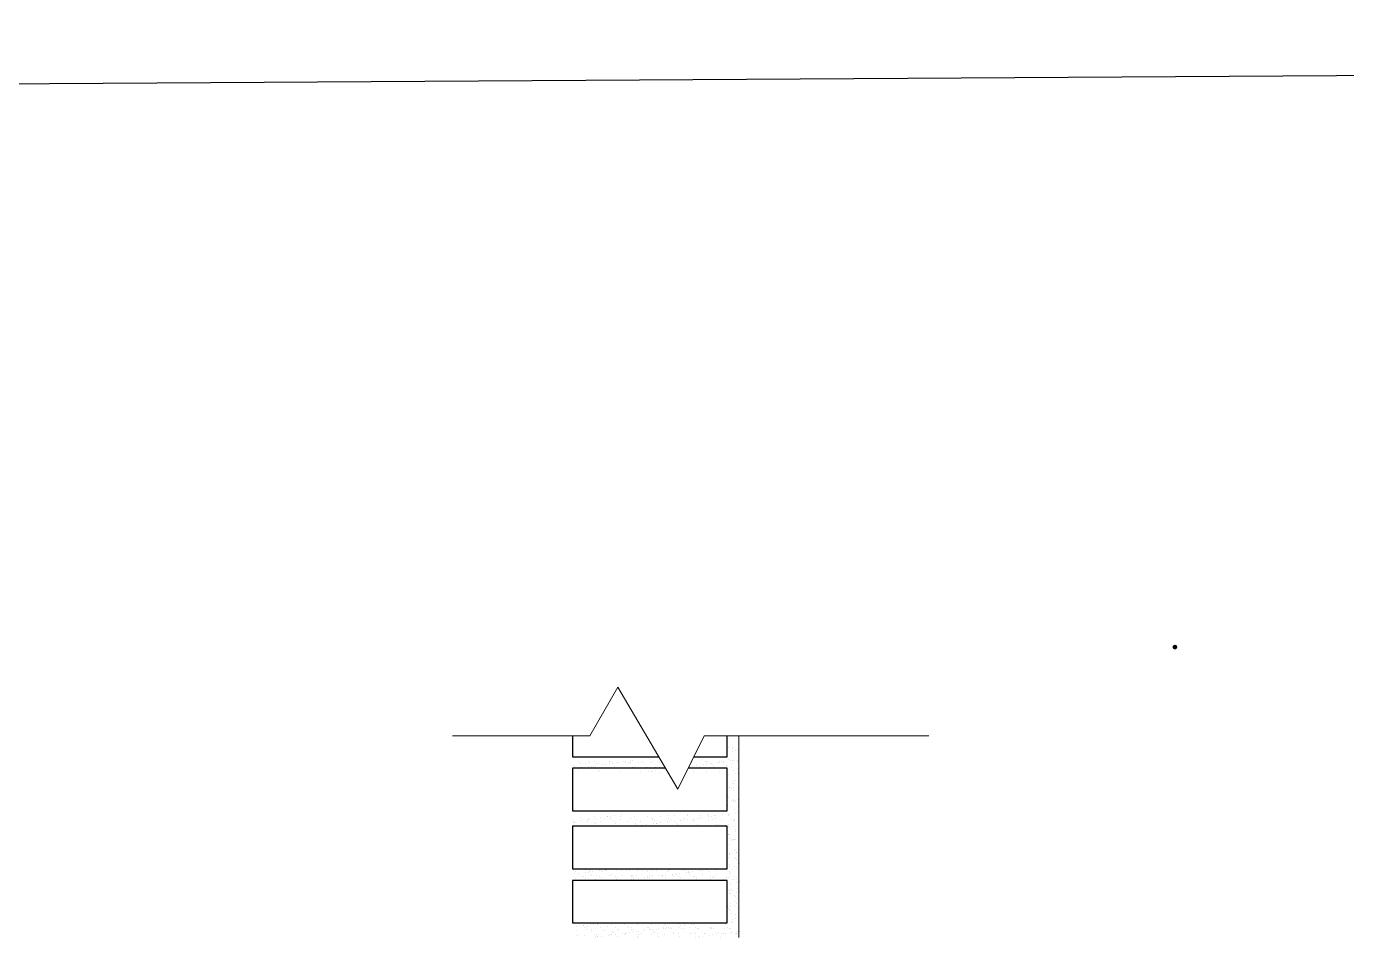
# Model space of a CAD drawing. Header units: millimetres. Extents: x 167 to 343, y -139 to 78.
# Drawn here: x 261.118 to 262.824, y -72.618 to -71.44 of the extents above; entities that cross this region are included whole.
import ezdxf

# ---------------------------------------------------------------- set-up
doc = ezdxf.new("R2010")
doc.units = ezdxf.units.MM
doc.header["$LTSCALE"] = 0.1
doc.header["$MEASUREMENT"] = 0
doc.layers.add('00-COTAS', color=1, linetype='Continuous', lineweight=9)
for name, color, linetype in [('armadura', 10, 'Continuous'), ('AUXILIAR', 1, 'Continuous'), ('hach', 1, 'Continuous')]:
    doc.layers.add(name, color=color, linetype=linetype)

msp = doc.modelspace()

# ---------------------------------------------------------------- hatches: boundary and pattern name
at = {"layer": 'armadura'}
msp.add_hatch(color=256, dxfattribs=at).paths.add_polyline_path([(262.5989, -72.2422, 1), (262.6049, -72.2422, 1)])

# ---------------------------------------------------------------- linework, layer by layer
at = {"color": 1}
for p, q in [((261.8233, -72.3568), (261.8233, -72.384)), ((262.0233, -72.384), (262.0233, -72.3568)), ((261.8233, -72.384), (261.9349, -72.384)), ((261.9802, -72.384), (262.0233, -72.384)), ((262.0233, -72.529), (262.0233, -72.4905))]:
    msp.add_line(p, q, dxfattribs=at)
msp.add_lwpolyline([(259.761, -71.522), (272.997, -71.4395), (272.997, -75.4256), (259.761, -75.5081)], close=True)
for points in [[(261.9437, -72.399), (261.8233, -72.399), (261.8233, -72.454), (262.0233, -72.454)], [(262.0233, -72.454), (262.0233, -72.399), (261.9728, -72.399)], [(262.0233, -72.529), (262.0233, -72.474), (261.8233, -72.474), (261.8233, -72.529), (262.0233, -72.529)], [(261.8233, -72.4905), (261.8233, -72.529), (262.0233, -72.529)], [(262.0233, -72.599), (262.0233, -72.544), (261.8233, -72.544), (261.8233, -72.599), (262.0233, -72.599)]]:
    msp.add_lwpolyline(points, dxfattribs=at)
at = {"layer": '00-COTAS'}
msp.add_line((262.0382, -72.6178), (262.0382, -72.3568), dxfattribs=at)
at = {"layer": 'AUXILIAR', "color": 6, "lineweight": 18}
msp.add_lwpolyline([(261.6683, -72.3568), (261.8458, -72.3568), (261.882, -72.2939), (261.9596, -72.4259), (261.9936, -72.3568), (262.2839, -72.3568)], dxfattribs=at)
at = {"layer": 'hach', "linetype": 'Continuous'}
for p, q in [((262.0254, -72.3727), (262.0254, -72.3727)), ((262.0307, -72.372), (262.0307, -72.372)), ((262.0307, -72.3736), (262.0307, -72.3736)), ((262.0335, -72.3754), (262.0335, -72.3754)), ((262.0364, -72.3749), (262.0364, -72.3749)), ((262.0383, -72.3705), (262.0383, -72.3705)), ((261.8308, -72.3905), (261.8308, -72.3905)), ((261.8335, -72.3923), (261.8335, -72.3923)), ((261.8404, -72.3922), (261.8404, -72.3922)), ((261.8439, -72.39), (261.8439, -72.39)), ((261.8452, -72.3912), (261.8452, -72.3912)), ((261.8513, -72.3905), (261.8513, -72.3905)), ((261.8541, -72.3922), (261.8541, -72.3922)), ((261.8572, -72.3923), (261.8572, -72.3923)), ((261.8707, -72.3906), (261.8707, -72.3906)), ((261.8718, -72.3904), (261.8718, -72.3904)), ((261.8746, -72.3922), (261.8746, -72.3922)), ((261.875, -72.3916), (261.875, -72.3916)), ((261.88, -72.3919), (261.88, -72.3919)), ((261.8834, -72.3914), (261.8834, -72.3914)), ((261.8888, -72.3907), (261.8888, -72.3907)), ((261.8923, -72.3904), (261.8923, -72.3904)), ((261.8923, -72.3914), (261.8923, -72.3914)), ((261.8951, -72.3922), (261.8951, -72.3922)), ((261.8971, -72.3909), (261.8971, -72.3909)), ((261.8978, -72.3895), (261.8978, -72.3895)), ((261.8983, -72.392), (261.8983, -72.392)), ((261.9012, -72.3891), (261.9012, -72.3891)), ((261.9091, -72.3915), (261.9091, -72.3915)), ((261.9129, -72.3903), (261.9129, -72.3903)), ((261.9156, -72.3921), (261.9156, -72.3921)), ((261.9238, -72.3914), (261.9238, -72.3914)), ((261.9269, -72.3908), (261.9269, -72.3908)), ((261.9334, -72.3903), (261.9334, -72.3903)), ((261.9362, -72.3921), (261.9362, -72.3921)), ((261.9772, -72.392), (261.9772, -72.392)), ((261.9788, -72.3901), (261.9788, -72.3901)), ((261.995, -72.3902), (261.995, -72.3902)), ((261.9961, -72.3898), (261.9961, -72.3898)), ((261.9977, -72.392), (261.9977, -72.392)), ((262.0013, -72.393), (262.0013, -72.393)), ((262.0033, -72.3925), (262.0033, -72.3925)), ((262.0103, -72.3918), (262.0103, -72.3918)), ((262.0129, -72.3899), (262.0129, -72.3899)), ((262.0137, -72.3913), (262.0137, -72.3913)), ((262.0155, -72.3902), (262.0155, -72.3902)), ((262.0183, -72.3919), (262.0183, -72.3919)), ((262.0191, -72.3906), (262.0191, -72.3906)), ((262.0244, -72.3878), (262.0244, -72.3878)), ((262.028, -72.3894), (262.028, -72.3894)), ((262.0303, -72.3766), (262.0303, -72.3766)), ((262.0307, -72.3893), (262.0307, -72.3893)), ((262.0314, -72.389), (262.0314, -72.389)), ((262.036, -72.3901), (262.036, -72.3901)), ((262.0368, -72.3883), (262.0368, -72.3883)), ((261.8241, -72.3958), (261.8241, -72.3958)), ((261.8253, -72.3969), (261.8253, -72.3969)), ((261.8268, -72.3989), (261.8268, -72.3989)), ((261.8302, -72.3984), (261.8302, -72.3984)), ((261.8311, -72.4022), (261.8311, -72.4022)), ((261.8315, -72.399), (261.8315, -72.399)), ((261.8356, -72.3977), (261.8356, -72.3977)), ((261.8436, -72.3986), (261.8436, -72.3986)), ((261.8445, -72.3965), (261.8445, -72.3965)), ((261.848, -72.3961), (261.848, -72.3961)), ((261.8493, -72.3984), (261.8493, -72.3984)), ((261.8509, -72.3964), (261.8509, -72.3964)), ((261.8533, -72.3954), (261.8533, -72.3954)), ((261.8574, -72.4024), (261.8574, -72.4024)), ((261.8587, -72.4035), (261.8587, -72.4035)), ((261.8623, -72.3942), (261.8623, -72.3942)), ((261.8641, -72.3986), (261.8641, -72.3986)), ((261.8657, -72.3937), (261.8657, -72.3937)), ((261.8665, -72.3981), (261.8665, -72.3981)), ((261.8711, -72.393), (261.8711, -72.393)), ((261.8773, -72.3966), (261.8773, -72.3966)), ((261.8785, -72.3978), (261.8785, -72.3978)), ((261.8834, -72.3982), (261.8834, -72.3982)), ((261.8842, -72.403), (261.8842, -72.403)), ((261.8846, -72.3986), (261.8846, -72.3986)), ((261.9012, -72.3976), (261.9012, -72.3976)), ((261.904, -72.3972), (261.904, -72.3972)), ((261.9051, -72.3985), (261.9051, -72.3985)), ((261.9106, -72.4032), (261.9106, -72.4032)), ((261.9184, -72.3974), (261.9184, -72.3974)), ((261.9216, -72.4035), (261.9216, -72.4035)), ((261.925, -72.403), (261.925, -72.403)), ((261.9256, -72.3985), (261.9256, -72.3985)), ((261.9273, -72.4035), (261.9273, -72.4035)), ((261.9304, -72.3974), (261.9304, -72.3974)), ((261.9304, -72.4023), (261.9304, -72.4023)), ((261.9316, -72.3986), (261.9316, -72.3986)), ((261.9353, -72.3974), (261.9353, -72.3974)), ((261.9373, -72.4038), (261.9373, -72.4038)), ((261.9393, -72.4011), (261.9393, -72.4011)), ((261.9427, -72.4007), (261.9427, -72.4007)), ((261.9748, -72.3965), (261.9748, -72.3965)), ((261.9782, -72.396), (261.9782, -72.396)), ((261.9793, -72.4028), (261.9793, -72.4028)), ((261.9835, -72.3983), (261.9835, -72.3983)), ((261.9836, -72.3953), (261.9836, -72.3953)), ((261.9847, -72.3994), (261.9847, -72.3994)), ((261.9872, -72.3967), (261.9872, -72.3967)), ((261.9872, -72.3984), (261.9872, -72.3984)), ((261.9925, -72.3941), (261.9925, -72.3941)), ((261.996, -72.3937), (261.996, -72.3937)), ((261.9965, -72.4025), (261.9965, -72.4025)), ((262.0045, -72.3936), (262.0045, -72.3936)), ((262.005, -72.396), (262.005, -72.396)), ((262.0077, -72.3983), (262.0077, -72.3983)), ((262.0103, -72.3988), (262.0103, -72.3988)), ((262.0134, -72.4026), (262.0134, -72.4026)), ((262.0223, -72.3958), (262.0223, -72.3958)), ((262.0236, -72.4084), (262.0236, -72.4084)), ((262.0251, -72.4069), (262.0251, -72.4069)), ((262.0283, -72.3983), (262.0283, -72.3983)), ((262.0301, -72.3931), (262.0301, -72.3931)), ((262.0312, -72.402), (262.0312, -72.402)), ((262.0341, -72.4057), (262.0341, -72.4057)), ((262.0366, -72.3991), (262.0366, -72.3991)), ((262.0375, -72.4053), (262.0375, -72.4053)), ((262.0379, -72.4002), (262.0379, -72.4002)), ((262.0238, -72.4112), (262.0238, -72.4112)), ((262.0258, -72.4239), (262.0258, -72.4239)), ((262.0261, -72.4232), (262.0261, -72.4232)), ((262.0289, -72.4249), (262.0289, -72.4249)), ((262.0303, -72.4172), (262.0303, -72.4172)), ((262.0312, -72.4232), (262.0312, -72.4232)), ((262.0316, -72.4147), (262.0316, -72.4147)), ((262.0316, -72.4183), (262.0316, -72.4183)), ((262.0336, -72.4148), (262.0336, -72.4148)), ((262.0373, -72.4236), (262.0373, -72.4236)), ((262.0235, -72.4339), (262.0235, -72.4339)), ((262.024, -72.4354), (262.024, -72.4354)), ((262.0253, -72.4365), (262.0253, -72.4365)), ((262.0285, -72.4406), (262.0285, -72.4406)), ((262.031, -72.4418), (262.031, -72.4418)), ((262.0314, -72.4397), (262.0314, -72.4397)), ((262.0319, -72.4401), (262.0319, -72.4401)), ((262.032, -72.4274), (262.032, -72.4274)), ((262.0324, -72.4401), (262.0324, -72.4401)), ((262.0342, -72.4414), (262.0342, -72.4414)), ((262.0373, -72.4394), (262.0373, -72.4394)), ((261.8723, -72.4611), (261.8723, -72.4611)), ((261.8776, -72.4604), (261.8776, -72.4604)), ((261.8866, -72.4593), (261.8866, -72.4593)), ((261.9033, -72.4611), (261.9033, -72.4611)), ((261.9205, -72.4608), (261.9205, -72.4608)), ((261.9374, -72.4609), (261.9374, -72.4609)), ((261.946, -72.4596), (261.946, -72.4596)), ((261.9552, -72.4603), (261.9552, -72.4603)), ((261.9716, -72.4591), (261.9716, -72.4591)), ((261.9724, -72.4601), (261.9724, -72.4601)), ((261.9893, -72.4601), (261.9893, -72.4601)), ((261.9979, -72.4593), (261.9979, -72.4593)), ((261.9991, -72.4604), (261.9991, -72.4604)), ((262.0025, -72.4611), (262.0025, -72.4611)), ((262.0071, -72.4595), (262.0071, -72.4595)), ((262.0079, -72.4603), (262.0079, -72.4603)), ((262.0168, -72.4592), (262.0168, -72.4592)), ((262.0237, -72.4479), (262.0237, -72.4479)), ((262.0239, -72.4466), (262.0239, -72.4466)), ((262.0243, -72.4593), (262.0243, -72.4593)), ((262.0247, -72.4599), (262.0247, -72.4599)), ((262.0256, -72.458), (262.0256, -72.458)), ((262.0328, -72.4528), (262.0328, -72.4528)), ((262.0346, -72.4568), (262.0346, -72.4568)), ((262.0368, -72.4562), (262.0368, -72.4562)), ((262.0375, -72.4478), (262.0375, -72.4478)), ((262.038, -72.4564), (262.038, -72.4564)), ((261.8238, -72.4647), (261.8238, -72.4647)), ((261.8244, -72.4674), (261.8244, -72.4674)), ((261.8256, -72.4686), (261.8256, -72.4686)), ((261.8257, -72.4691), (261.8257, -72.4691)), ((261.8334, -72.4663), (261.8334, -72.4663)), ((261.8336, -72.4625), (261.8336, -72.4625)), ((261.8368, -72.4658), (261.8368, -72.4658)), ((261.8369, -72.473), (261.8369, -72.473)), ((261.8421, -72.4651), (261.8421, -72.4651)), ((261.8429, -72.4684), (261.8429, -72.4684)), ((261.8443, -72.4647), (261.8443, -72.4647)), ((261.8455, -72.4633), (261.8455, -72.4633)), ((261.8511, -72.4639), (261.8511, -72.4639)), ((261.8514, -72.4618), (261.8514, -72.4618)), ((261.852, -72.4693), (261.852, -72.4693)), ((261.8533, -72.4704), (261.8533, -72.4704)), ((261.8545, -72.4635), (261.8545, -72.4635)), ((261.8574, -72.473), (261.8574, -72.473)), ((261.8597, -72.4684), (261.8597, -72.4684)), ((261.8599, -72.4628), (261.8599, -72.4628)), ((261.8648, -72.4647), (261.8648, -72.4647)), ((261.8686, -72.4616), (261.8686, -72.4616)), ((261.8688, -72.4616), (261.8688, -72.4616)), ((261.8719, -72.4635), (261.8719, -72.4635)), ((261.8731, -72.4646), (261.8731, -72.4646)), ((261.8775, -72.4678), (261.8775, -72.4678)), ((261.8779, -72.473), (261.8779, -72.473)), ((261.8788, -72.4699), (261.8788, -72.4699)), ((261.8854, -72.4646), (261.8854, -72.4646)), ((261.8855, -72.4617), (261.8855, -72.4617)), ((261.8948, -72.4676), (261.8948, -72.4676)), ((261.8984, -72.4729), (261.8984, -72.4729)), ((261.8986, -72.4641), (261.8986, -72.4641)), ((261.9037, -72.4738), (261.9037, -72.4738)), ((261.9052, -72.4701), (261.9052, -72.4701)), ((261.9059, -72.4646), (261.9059, -72.4646)), ((261.9064, -72.4712), (261.9064, -72.4712)), ((261.9104, -72.4732), (261.9104, -72.4732)), ((261.9116, -72.4677), (261.9116, -72.4677)), ((261.9138, -72.4727), (261.9138, -72.4727)), ((261.9189, -72.4729), (261.9189, -72.4729)), ((261.9192, -72.472), (261.9192, -72.472)), ((261.9209, -72.4735), (261.9209, -72.4735)), ((261.925, -72.4643), (261.925, -72.4643)), ((261.9262, -72.4654), (261.9262, -72.4654)), ((261.9264, -72.4645), (261.9264, -72.4645)), ((261.9281, -72.4708), (261.9281, -72.4708)), ((261.9294, -72.467), (261.9294, -72.467)), ((261.9316, -72.4704), (261.9316, -72.4704)), ((261.9319, -72.4707), (261.9319, -72.4707)), ((261.9369, -72.4697), (261.9369, -72.4697)), ((261.9378, -72.4736), (261.9378, -72.4736)), ((261.9395, -72.4729), (261.9395, -72.4729)), ((261.9459, -72.4685), (261.9459, -72.4685)), ((261.9467, -72.4668), (261.9467, -72.4668)), ((261.9469, -72.4645), (261.9469, -72.4645)), ((261.9493, -72.4681), (261.9493, -72.4681)), ((261.9517, -72.4649), (261.9517, -72.4649)), ((261.9547, -72.4674), (261.9547, -72.4674)), ((261.9556, -72.473), (261.9556, -72.473)), ((261.9583, -72.4709), (261.9583, -72.4709)), ((261.9595, -72.472), (261.9595, -72.472)), ((261.96, -72.4728), (261.96, -72.4728)), ((261.9635, -72.4669), (261.9635, -72.4669)), ((261.9636, -72.4662), (261.9636, -72.4662)), ((261.967, -72.4657), (261.967, -72.4657)), ((261.9675, -72.4645), (261.9675, -72.4645)), ((261.9724, -72.465), (261.9724, -72.465)), ((261.9728, -72.4728), (261.9728, -72.4728)), ((261.9781, -72.4651), (261.9781, -72.4651)), ((261.9793, -72.4662), (261.9793, -72.4662)), ((261.9805, -72.4728), (261.9805, -72.4728)), ((261.9813, -72.4662), (261.9813, -72.4662)), ((261.9814, -72.4638), (261.9814, -72.4638)), ((261.9848, -72.4634), (261.9848, -72.4634)), ((261.9851, -72.4715), (261.9851, -72.4715)), ((261.988, -72.4644), (261.988, -72.4644)), ((261.9897, -72.4728), (261.9897, -72.4728)), ((261.9901, -72.4627), (261.9901, -72.4627)), ((261.9986, -72.466), (261.9986, -72.466)), ((261.9991, -72.4615), (261.9991, -72.4615)), ((262.001, -72.4728), (262.001, -72.4728)), ((262.0049, -72.4657), (262.0049, -72.4657)), ((262.0075, -72.4722), (262.0075, -72.4722)), ((262.0085, -72.4644), (262.0085, -72.4644)), ((262.0114, -72.4717), (262.0114, -72.4717)), ((262.0126, -72.4728), (262.0126, -72.4728)), ((262.0154, -72.4661), (262.0154, -72.4661)), ((262.0216, -72.4727), (262.0216, -72.4727)), ((262.0243, -72.4745), (262.0243, -72.4745)), ((262.0247, -72.472), (262.0247, -72.472)), ((262.0263, -72.475), (262.0263, -72.475)), ((262.029, -72.4644), (262.029, -72.4644)), ((262.0312, -72.4659), (262.0312, -72.4659)), ((262.0317, -72.4743), (262.0317, -72.4743)), ((262.0325, -72.467), (262.0325, -72.467)), ((262.0332, -72.4655), (262.0332, -72.4655)), ((262.0337, -72.4782), (262.0337, -72.4782)), ((262.0382, -72.4723), (262.0382, -72.4723)), ((262.0249, -72.4841), (262.0249, -72.4841)), ((262.0252, -72.4847), (262.0252, -72.4847)), ((262.0262, -72.4852), (262.0262, -72.4852)), ((262.0269, -72.4892), (262.0269, -72.4892)), ((262.029, -72.4917), (262.029, -72.4917)), ((262.0297, -72.491), (262.0297, -72.491)), ((262.0319, -72.4905), (262.0319, -72.4905)), ((262.0324, -72.4912), (262.0324, -72.4912)), ((262.0341, -72.4909), (262.0341, -72.4909)), ((262.0343, -72.4809), (262.0343, -72.4809)), ((262.0378, -72.4905), (262.0378, -72.4905)), ((262.0256, -72.4974), (262.0256, -72.4974)), ((262.0256, -72.5086), (262.0256, -72.5086)), ((262.026, -72.5101), (262.026, -72.5101)), ((262.0261, -72.5091), (262.0261, -72.5091)), ((262.0322, -72.5057), (262.0322, -72.5057)), ((262.0345, -72.5036), (262.0345, -72.5036)), ((262.035, -72.5075), (262.035, -72.5075)), ((262.0351, -72.508), (262.0351, -72.508)), ((262.0234, -72.5266), (262.0234, -72.5266)), ((262.0245, -72.5139), (262.0245, -72.5139)), ((262.0264, -72.5228), (262.0264, -72.5228)), ((262.0268, -72.5261), (262.0268, -72.5261)), ((262.0321, -72.5146), (262.0321, -72.5146)), ((262.0322, -72.5254), (262.0322, -72.5254)), ((262.0334, -72.5157), (262.0334, -72.5157)), ((262.0349, -72.5163), (262.0349, -72.5163)), ((262.0353, -72.529), (262.0353, -72.529)), ((262.0375, -72.5222), (262.0375, -72.5222)), ((261.8246, -72.5308), (261.8246, -72.5308)), ((261.8256, -72.5355), (261.8256, -72.5355)), ((261.8268, -72.5419), (261.8268, -72.5419)), ((261.8277, -72.5321), (261.8277, -72.5321)), ((261.828, -72.543), (261.828, -72.543)), ((261.831, -72.5348), (261.831, -72.5348)), ((261.836, -72.5387), (261.836, -72.5387)), ((261.8376, -72.5391), (261.8376, -72.5391)), ((261.8399, -72.5336), (261.8399, -72.5336)), ((261.8401, -72.5301), (261.8401, -72.5301)), ((261.8404, -72.5409), (261.8404, -72.5409)), ((261.8434, -72.5332), (261.8434, -72.5332)), ((261.8449, -72.5319), (261.8449, -72.5319)), ((261.8451, -72.5307), (261.8451, -72.5307)), ((261.8466, -72.5361), (261.8466, -72.5361)), ((261.8479, -72.5373), (261.8479, -72.5373)), ((261.8487, -72.5325), (261.8487, -72.5325)), ((261.8536, -72.5425), (261.8536, -72.5425)), ((261.8538, -72.538), (261.8538, -72.538)), ((261.8577, -72.5313), (261.8577, -72.5313)), ((261.8581, -72.5391), (261.8581, -72.5391)), ((261.8609, -72.5408), (261.8609, -72.5408)), ((261.8611, -72.5309), (261.8611, -72.5309)), ((261.8618, -72.5319), (261.8618, -72.5319)), ((261.8656, -72.5307), (261.8656, -72.5307)), ((261.8665, -72.5302), (261.8665, -72.5302)), ((261.8665, -72.5304), (261.8665, -72.5304)), ((261.8677, -72.5315), (261.8677, -72.5315)), ((261.8711, -72.5378), (261.8711, -72.5378)), ((261.8734, -72.5367), (261.8734, -72.5367)), ((261.8787, -72.539), (261.8787, -72.539)), ((261.8796, -72.5313), (261.8796, -72.5313)), ((261.88, -72.5427), (261.88, -72.5427)), ((261.88, -72.544), (261.88, -72.544)), ((261.8812, -72.5439), (261.8812, -72.5439)), ((261.8814, -72.5408), (261.8814, -72.5408)), ((261.8861, -72.5307), (261.8861, -72.5307)), ((261.888, -72.5379), (261.888, -72.5379)), ((261.8932, -72.5309), (261.8932, -72.5309)), ((261.8968, -72.5311), (261.8968, -72.5311)), ((261.8973, -72.5438), (261.8973, -72.5438)), ((261.8992, -72.539), (261.8992, -72.539)), ((261.8992, -72.5429), (261.8992, -72.5429)), ((261.8998, -72.537), (261.8998, -72.537)), ((261.901, -72.5381), (261.901, -72.5381)), ((261.902, -72.5408), (261.902, -72.5408)), ((261.9026, -72.5425), (261.9026, -72.5425)), ((261.9058, -72.5373), (261.9058, -72.5373)), ((261.9067, -72.5306), (261.9067, -72.5306)), ((261.9067, -72.5433), (261.9067, -72.5433)), ((261.908, -72.5417), (261.908, -72.5417)), ((261.9137, -72.5312), (261.9137, -72.5312)), ((261.9141, -72.5439), (261.9141, -72.5439)), ((261.917, -72.5406), (261.917, -72.5406)), ((261.9196, -72.5312), (261.9196, -72.5312)), ((261.9197, -72.5389), (261.9197, -72.5389)), ((261.9204, -72.5401), (261.9204, -72.5401)), ((261.9208, -72.5323), (261.9208, -72.5323)), ((261.9225, -72.5407), (261.9225, -72.5407)), ((261.923, -72.537), (261.923, -72.537)), ((261.9257, -72.5394), (261.9257, -72.5394)), ((261.9265, -72.5375), (261.9265, -72.5375)), ((261.9272, -72.5306), (261.9272, -72.5306)), ((261.9315, -72.5305), (261.9315, -72.5305)), ((261.9319, -72.5432), (261.9319, -72.5432)), ((261.9331, -72.5436), (261.9331, -72.5436)), ((261.9347, -72.5382), (261.9347, -72.5382)), ((261.9381, -72.5378), (261.9381, -72.5378)), ((261.9399, -72.5371), (261.9399, -72.5371)), ((261.9402, -72.5389), (261.9402, -72.5389)), ((261.943, -72.5407), (261.943, -72.5407)), ((261.9435, -72.5371), (261.9435, -72.5371)), ((261.9463, -72.5318), (261.9463, -72.5318)), ((261.9477, -72.5306), (261.9477, -72.5306)), ((261.9487, -72.5303), (261.9487, -72.5303)), ((261.9492, -72.543), (261.9492, -72.543)), ((261.9524, -72.5359), (261.9524, -72.5359)), ((261.9529, -72.5378), (261.9529, -72.5378)), ((261.9541, -72.5389), (261.9541, -72.5389)), ((261.9559, -72.5354), (261.9559, -72.5354)), ((261.9577, -72.5365), (261.9577, -72.5365)), ((261.9608, -72.5389), (261.9608, -72.5389)), ((261.9612, -72.5347), (261.9612, -72.5347)), ((261.9635, -72.5406), (261.9635, -72.5406)), ((261.9656, -72.5304), (261.9656, -72.5304)), ((261.966, -72.5431), (261.966, -72.5431)), ((261.9682, -72.5305), (261.9682, -72.5305)), ((261.9702, -72.5336), (261.9702, -72.5336)), ((261.9727, -72.532), (261.9727, -72.532)), ((261.9736, -72.5331), (261.9736, -72.5331)), ((261.9739, -72.5331), (261.9739, -72.5331)), ((261.9749, -72.5363), (261.9749, -72.5363)), ((261.979, -72.5324), (261.979, -72.5324)), ((261.9797, -72.5383), (261.9797, -72.5383)), ((261.9813, -72.5388), (261.9813, -72.5388)), ((261.9834, -72.5297), (261.9834, -72.5297)), ((261.9838, -72.5424), (261.9838, -72.5424)), ((261.9841, -72.5406), (261.9841, -72.5406)), ((261.9879, -72.5312), (261.9879, -72.5312)), ((261.9887, -72.5305), (261.9887, -72.5305)), ((261.9913, -72.5308), (261.9913, -72.5308)), ((261.9918, -72.5363), (261.9918, -72.5363)), ((261.9967, -72.5301), (261.9967, -72.5301)), ((261.9995, -72.5326), (261.9995, -72.5326)), ((262.0007, -72.5295), (262.0007, -72.5295)), ((262.0011, -72.5422), (262.0011, -72.5422)), ((262.0018, -72.5388), (262.0018, -72.5388)), ((262.0046, -72.5406), (262.0046, -72.5406)), ((262.006, -72.5386), (262.006, -72.5386)), ((262.0072, -72.5397), (262.0072, -72.5397)), ((262.0093, -72.5304), (262.0093, -72.5304)), ((262.0096, -72.5357), (262.0096, -72.5357)), ((262.0175, -72.5296), (262.0175, -72.5296)), ((262.0179, -72.5423), (262.0179, -72.5423)), ((262.0205, -72.544), (262.0205, -72.544)), ((262.0223, -72.5388), (262.0223, -72.5388)), ((262.0251, -72.5405), (262.0251, -72.5405)), ((262.0258, -72.5328), (262.0258, -72.5328)), ((262.0268, -72.5355), (262.0268, -72.5355)), ((262.0271, -72.5339), (262.0271, -72.5339)), ((262.0295, -72.5428), (262.0295, -72.5428)), ((262.0298, -72.5304), (262.0298, -72.5304)), ((262.0328, -72.5392), (262.0328, -72.5392)), ((262.0329, -72.5424), (262.0329, -72.5424)), ((262.0357, -72.5417), (262.0357, -72.5417)), ((262.0383, -72.5417), (262.0383, -72.5417)), ((262.0393, -72.5452), (262.0393, -72.5452)), ((262.0265, -72.5573), (262.0265, -72.5573)), ((262.0266, -72.5603), (262.0266, -72.5603)), ((262.0272, -72.5482), (262.0272, -72.5482)), ((262.0276, -72.5609), (262.0276, -72.5609)), ((262.0277, -72.5553), (262.0277, -72.5553)), ((262.0304, -72.557), (262.0304, -72.557)), ((262.033, -72.5633), (262.033, -72.5633)), ((262.0351, -72.5469), (262.0351, -72.5469)), ((262.0355, -72.5591), (262.0355, -72.5591)), ((262.0361, -72.5544), (262.0361, -72.5544)), ((262.039, -72.5586), (262.039, -72.5586)), ((262.0239, -72.5777), (262.0239, -72.5777)), ((262.0252, -72.5799), (262.0252, -72.5799)), ((262.0273, -72.5772), (262.0273, -72.5772)), ((262.0281, -72.5736), (262.0281, -72.5736)), ((262.0327, -72.5765), (262.0327, -72.5765)), ((262.033, -72.5718), (262.033, -72.5718)), ((262.0343, -72.5644), (262.0343, -72.5644)), ((262.0358, -72.5735), (262.0358, -72.5735)), ((262.0366, -72.5671), (262.0366, -72.5671)), ((262.037, -72.5798), (262.037, -72.5798)), ((262.0267, -72.5815), (262.0267, -72.5815)), ((262.028, -72.5826), (262.028, -72.5826)), ((262.0285, -72.5863), (262.0285, -72.5863)), ((262.03, -72.5939), (262.03, -72.5939)), ((262.0306, -72.5965), (262.0306, -72.5965)), ((262.0334, -72.5935), (262.0334, -72.5935)), ((262.0337, -72.5879), (262.0337, -72.5879)), ((262.0374, -72.5924), (262.0374, -72.5924)), ((262.0383, -72.5883), (262.0383, -72.5883)), ((262.0387, -72.5928), (262.0387, -72.5928)), ((261.8287, -72.6034), (261.8287, -72.6034)), ((261.8302, -72.6083), (261.8302, -72.6083)), ((261.8307, -72.6133), (261.8307, -72.6133)), ((261.8322, -72.6029), (261.8322, -72.6029)), ((261.8375, -72.6022), (261.8375, -72.6022)), ((261.8381, -72.6022), (261.8381, -72.6022)), ((261.8384, -72.6051), (261.8384, -72.6051)), ((261.8412, -72.603), (261.8412, -72.603)), ((261.8412, -72.6069), (261.8412, -72.6069)), ((261.8425, -72.6041), (261.8425, -72.6041)), ((261.8465, -72.601), (261.8465, -72.601)), ((261.8474, -72.608), (261.8474, -72.608)), ((261.8482, -72.6094), (261.8482, -72.6094)), ((261.8499, -72.6006), (261.8499, -72.6006)), ((261.8512, -72.6133), (261.8512, -72.6133)), ((261.8553, -72.5999), (261.8553, -72.5999)), ((261.8559, -72.6015), (261.8559, -72.6015)), ((261.8563, -72.6142), (261.8563, -72.6142)), ((261.8589, -72.6051), (261.8589, -72.6051)), ((261.8617, -72.6069), (261.8617, -72.6069)), ((261.8643, -72.6081), (261.8643, -72.6081)), ((261.868, -72.6036), (261.868, -72.6036)), ((261.8717, -72.6133), (261.8717, -72.6133)), ((261.8732, -72.6013), (261.8732, -72.6013)), ((261.8736, -72.614), (261.8736, -72.614)), ((261.8737, -72.6145), (261.8737, -72.6145)), ((261.8746, -72.6096), (261.8746, -72.6096)), ((261.8758, -72.6107), (261.8758, -72.6107)), ((261.8791, -72.6138), (261.8791, -72.6138)), ((261.8794, -72.6051), (261.8794, -72.6051)), ((261.8821, -72.6075), (261.8821, -72.6075)), ((261.8822, -72.6068), (261.8822, -72.6068)), ((261.888, -72.6126), (261.888, -72.6126)), ((261.89, -72.6014), (261.89, -72.6014)), ((261.8904, -72.6141), (261.8904, -72.6141)), ((261.8915, -72.6122), (261.8915, -72.6122)), ((261.8922, -72.6132), (261.8922, -72.6132)), ((261.8944, -72.6038), (261.8944, -72.6038)), ((261.8956, -72.6049), (261.8956, -72.6049)), ((261.8968, -72.6115), (261.8968, -72.6115)), ((261.8993, -72.6073), (261.8993, -72.6073)), ((261.9, -72.605), (261.9, -72.605)), ((261.9013, -72.6102), (261.9013, -72.6102)), ((261.9027, -72.6068), (261.9027, -72.6068)), ((261.9058, -72.6103), (261.9058, -72.6103)), ((261.9078, -72.6008), (261.9078, -72.6008)), ((261.9082, -72.6134), (261.9082, -72.6134)), ((261.9092, -72.6098), (261.9092, -72.6098)), ((261.9127, -72.6132), (261.9127, -72.6132)), ((261.9146, -72.6091), (261.9146, -72.6091)), ((261.9154, -72.5991), (261.9154, -72.5991)), ((261.9162, -72.6074), (261.9162, -72.6074)), ((261.9205, -72.605), (261.9205, -72.605)), ((261.9211, -72.6044), (261.9211, -72.6044)), ((261.9233, -72.6068), (261.9233, -72.6068)), ((261.9235, -72.608), (261.9235, -72.608)), ((261.9251, -72.6005), (261.9251, -72.6005)), ((261.9255, -72.6132), (261.9255, -72.6132)), ((261.927, -72.6075), (261.927, -72.6075)), ((261.9277, -72.6104), (261.9277, -72.6104)), ((261.9289, -72.6115), (261.9289, -72.6115)), ((261.9323, -72.6068), (261.9323, -72.6068)), ((261.9333, -72.6131), (261.9333, -72.6131)), ((261.934, -72.6067), (261.934, -72.6067)), ((261.941, -72.605), (261.941, -72.605)), ((261.9413, -72.6056), (261.9413, -72.6056)), ((261.9419, -72.6006), (261.9419, -72.6006)), ((261.9424, -72.6133), (261.9424, -72.6133)), ((261.9438, -72.6067), (261.9438, -72.6067)), ((261.9447, -72.6052), (261.9447, -72.6052)), ((261.9475, -72.6046), (261.9475, -72.6046)), ((261.9487, -72.6057), (261.9487, -72.6057)), ((261.9501, -72.6045), (261.9501, -72.6045)), ((261.9512, -72.6065), (261.9512, -72.6065)), ((261.9538, -72.6131), (261.9538, -72.6131)), ((261.9544, -72.611), (261.9544, -72.611)), ((261.959, -72.6033), (261.959, -72.6033)), ((261.9597, -72.6), (261.9597, -72.6)), ((261.9602, -72.6127), (261.9602, -72.6127)), ((261.9615, -72.6049), (261.9615, -72.6049)), ((261.9624, -72.6028), (261.9624, -72.6028)), ((261.9643, -72.6067), (261.9643, -72.6067)), ((261.9678, -72.6021), (261.9678, -72.6021)), ((261.9681, -72.6066), (261.9681, -72.6066)), ((261.9685, -72.6), (261.9685, -72.6)), ((261.9743, -72.6052), (261.9743, -72.6052)), ((261.9743, -72.6131), (261.9743, -72.6131)), ((261.9767, -72.601), (261.9767, -72.601)), ((261.977, -72.5997), (261.977, -72.5997)), ((261.9774, -72.6124), (261.9774, -72.6124)), ((261.9802, -72.6005), (261.9802, -72.6005)), ((261.9808, -72.6112), (261.9808, -72.6112)), ((261.982, -72.6123), (261.982, -72.6123)), ((261.9821, -72.6049), (261.9821, -72.6049)), ((261.9848, -72.6067), (261.9848, -72.6067)), ((261.9855, -72.5998), (261.9855, -72.5998)), ((261.9859, -72.6059), (261.9859, -72.6059)), ((261.9938, -72.5998), (261.9938, -72.5998)), ((261.9941, -72.5994), (261.9941, -72.5994)), ((261.9943, -72.6125), (261.9943, -72.6125)), ((261.9948, -72.613), (261.9948, -72.613)), ((262.0006, -72.6054), (262.0006, -72.6054)), ((262.0018, -72.6066), (262.0018, -72.6066)), ((262.0026, -72.6048), (262.0026, -72.6048)), ((262.0031, -72.6057), (262.0031, -72.6057)), ((262.004, -72.6144), (262.004, -72.6144)), ((262.0054, -72.6066), (262.0054, -72.6066)), ((262.0076, -72.6118), (262.0076, -72.6118)), ((262.0093, -72.6137), (262.0093, -72.6137)), ((262.0116, -72.5992), (262.0116, -72.5992)), ((262.0121, -72.6119), (262.0121, -72.6119)), ((262.0154, -72.613), (262.0154, -72.613)), ((262.0183, -72.6125), (262.0183, -72.6125)), ((262.02, -72.6058), (262.02, -72.6058)), ((262.0204, -72.5997), (262.0204, -72.5997)), ((262.0217, -72.6008), (262.0217, -72.6008)), ((262.0217, -72.6121), (262.0217, -72.6121)), ((262.0231, -72.6048), (262.0231, -72.6048)), ((262.0259, -72.6066), (262.0259, -72.6066)), ((262.0271, -72.6114), (262.0271, -72.6114)), ((262.0274, -72.606), (262.0274, -72.606)), ((262.0289, -72.599), (262.0289, -72.599)), ((262.0293, -72.6117), (262.0293, -72.6117)), ((262.0339, -72.612), (262.0339, -72.612)), ((262.0352, -72.6131), (262.0352, -72.6131)), ((262.0359, -72.613), (262.0359, -72.613)), ((262.036, -72.6102), (262.036, -72.6102)), ((262.0378, -72.6051), (262.0378, -72.6051)), ((262.0395, -72.6098), (262.0395, -72.6098)), ((261.8284, -72.6152), (261.8284, -72.6152)), ((261.8385, -72.6149), (261.8385, -72.6149)), ((261.8526, -72.6173), (261.8526, -72.6173)), ((261.8547, -72.6154), (261.8547, -72.6154)), ((261.856, -72.6165), (261.856, -72.6165)), ((261.856, -72.6168), (261.856, -72.6168)), ((261.8614, -72.6161), (261.8614, -72.6161)), ((261.8703, -72.615), (261.8703, -72.615)), ((261.8815, -72.616), (261.8815, -72.616)), ((261.9079, -72.6162), (261.9079, -72.6162)), ((261.9091, -72.6173), (261.9091, -72.6173)), ((261.9346, -72.6168), (261.9346, -72.6168)), ((261.961, -72.617), (261.961, -72.617)), ((261.9828, -72.6172), (261.9828, -72.6172)), ((261.9862, -72.6168), (261.9862, -72.6168)), ((261.9878, -72.6176), (261.9878, -72.6176)), ((261.9916, -72.6161), (261.9916, -72.6161)), ((262.0006, -72.6149), (262.0006, -72.6149)), ((262.0141, -72.6178), (262.0141, -72.6178)), ((262.0382, -72.6178), (262.0382, -72.6178))]:
    msp.add_line(p, q, dxfattribs=at)

doc.saveas('drawing.dxf')
